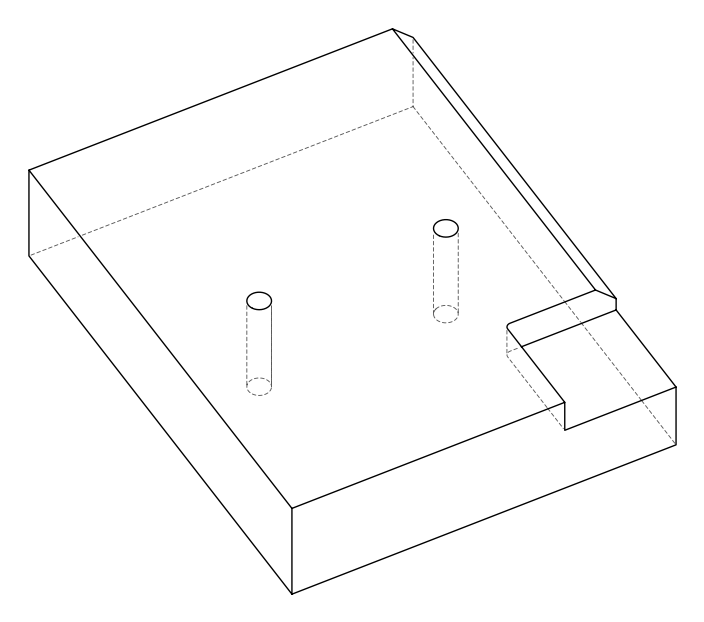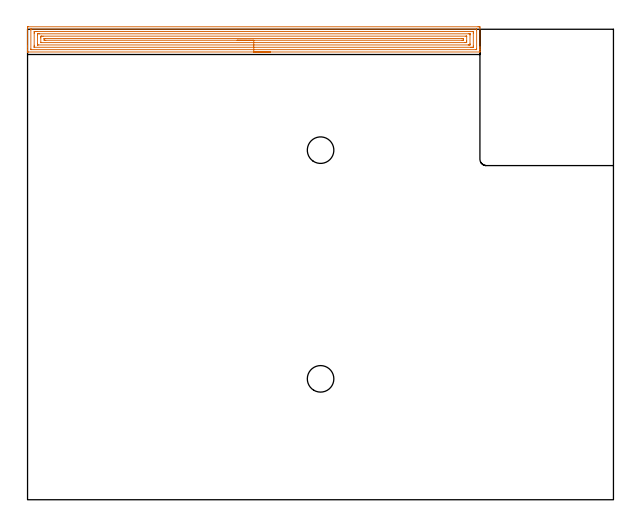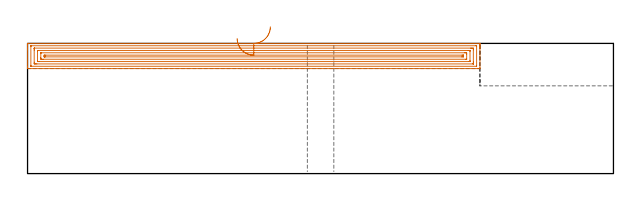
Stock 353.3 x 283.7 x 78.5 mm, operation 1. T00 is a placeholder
(PLAN: 4 operations, 2 tool changes, 81.1 min)
(1 AREA_MILL | FG_CHAMFER_SURFACE | UGT0205_001 | 13.33 min | 32352 mm3)
(2 MILL_CORNER_NOTCH_RECTANGULAR | CORNER_NOTCH_RECTANGULAR | NXT0201_008 | Follow Part, ap 1.5, ae 75% | 67.06 min | 168495 mm3)
(3 INDEXABLE_INSERT_DRILL_THROUGH_HOLE_FROM_SOLID | STEP1HOLE | NXT0302_003 | 0.33 min | 15755 mm3)
(4 INDEXABLE_INSERT_DRILL_THROUGH_HOLE_FROM_SOLID_1 | STEP1HOLE_1 | NXT0302_003 | 0.33 min | 15751 mm3)
(TOOL UGT0205_001 | Chamfer Mill 20 x 3 x 45 deg. | D20 FL50 Z2)
(TOOL NXT0201_008 | ENDMILL 6mm [2P460-0600-NA 1630] | D6 FL26 Z6)
(TOOL NXT0302_003 | Index. Insert Drill 16mm [880-D1600L20-05] | D16 PA176 FL80 Z2)
(OP 1 AREA_MILL)
G17 G21 G94 G90
T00 M6
G54
G17 G0 G90 X146.4 Y270. S1061 M3
G43 Z88.5 H0
G94 G1 X146.362 Z87.628 F250.
X146.248 Z86.763
X146.059 Z85.912
X145.797 Z85.08
X145.463 Z84.274
X145.06 Z83.5
X144.591 Z82.764
X144.06 Z82.072
X143.471 Z81.429
X142.828 Z80.839
X142.136 Z80.308
X141.4 Z79.839
X140.626 Z79.437
X139.82 Z79.103
X138.988 Z78.84
X138.136 Z78.652
X137.271 Z78.538
X136.4 Z78.5
X0.617 Y270.001 Z78.499
X0.171 Y270.002 Z78.498
X0.097 Y270. Z78.496
X0.008 Y270.009 Z78.482
X0.003 Y270.017 Z78.473
X0. Y270.027 Z78.464
Y270.387 Z78.112
Y270.722 Z77.778
Y271.399 Z77.096
Y272.623 Z75.873
Y273.171 Z75.324
Y273.783 Z74.712
Y284.075 Z64.422
X0.004 Y284.687 Z63.811
X0.009 Y285.192 Z63.306
X0.105 Y285.195 Z63.303
X0.617 Y285.2 Z63.3
X271.665
X272.183 Y285.199 Z63.301
X272.695 Y285.195 Z63.303
X272.792 Y285.192 Z63.306
X272.8 Y284.687 Z63.811
Y273.171 Z75.324
Y272.624 Z75.873
Y272.285 Z76.211
Y271.738 Z76.759
Y271.399 Z77.096
Y270.722 Z77.778
Y270.392 Z78.107
X272.793 Y270.026 Z78.466
X272.79 Y270.003 Z78.488
X272.629 Y270. Z78.5
X136.4
Y271.414 Z77.086
X2.182 Y271.415 Z77.085
X2.079 Y271.417 Z77.083
X2.028 Y271.419 Z77.081
X2.011 Y271.421 Z77.079
X2.009 Y271.437 Z77.063
X2.004 Y271.548 Z76.952
X2. Y271.799 Z76.701
X2.001 Y283.315 Z65.185
X2.006 Y283.716 Z64.784
X2.01 Y283.769 Z64.731
X2.014 Y283.78 Z64.72
X2.021 Y283.781 Z64.719
X2.075 Y283.784 Z64.716
X2.185 Y283.785 Z64.715
X2.404 Y283.786 Z64.714
X270.618 Y283.785 Z64.715
X270.722 Y283.784 Z64.716
X270.772 Y283.781 Z64.719
X270.79 Y283.779 Z64.721
X270.792 Y283.763 Z64.737
X270.796 Y283.652 Z64.848
X270.8 Y283.401 Z65.099
X270.799 Y271.885 Z76.615
X270.794 Y271.484 Z77.016
X270.79 Y271.431 Z77.069
X270.786 Y271.42 Z77.08
X270.779 Y271.418 Z77.082
X270.725 Y271.416 Z77.084
X270.615 Y271.415 Z77.085
X270.396 Y271.414 Z77.086
X136.4
Y272.829 Z75.671
X4.191 Y272.83 Z75.67
X4.076 Y272.831 Z75.669
X4.035 Y272.833 Z75.667
X4.018 Y272.835 Z75.665
X4.01 Y272.857 Z75.643
X4.005 Y272.982 Z75.518
X4.002 Y273.171 Z75.329
X4. Y273.36 Z75.14
Y274.057 Z74.443
Y281.332 Z67.168
X4.005 Y282.029 Z66.471
X4.009 Y282.209 Z66.291
X4.027 Y282.365 Z66.135
X4.191 Y282.367 Z66.134
X4.74 Y282.37 Z66.13
X5.084 Y282.371 Z66.129
X5.632 Y282.372 Z66.128
X268.609 Y282.371 Z66.129
X268.724 Y282.37 Z66.13
X268.765 Y282.367 Z66.133
X268.782 Y282.366 Z66.134
X268.79 Y282.343 Z66.157
X268.795 Y282.218 Z66.282
X268.798 Y282.029 Z66.471
X268.8 Y281.84 Z66.66
Y281.143 Z67.357
Y273.868 Z74.632
X268.795 Y273.171 Z75.329
X268.791 Y272.991 Z75.509
X268.773 Y272.835 Z75.665
X268.609 Y272.833 Z75.667
X268.06 Y272.83 Z75.67
X267.716 Y272.829 Z75.671
X267.168 Y272.828 Z75.672
X136.4 Y272.829 Z75.671
Y274.243 Z74.257
X6.682
X6.107 Y274.247 Z74.253
X6.045 Y274.249 Z74.251
X6.01 Y274.251 Z74.249
X6.008 Y274.297 Z74.203
X6.004 Y274.505 Z73.995
X6. Y274.92 Z73.58
Y280.258 Z68.242
X6.004 Y280.689 Z67.811
X6.009 Y280.905 Z67.595
X6.012 Y280.951 Z67.549
X6.065 Y280.953 Z67.547
X6.167 Y280.955 Z67.545
X6.871 Y280.957 Z67.543
X7.058
X266.117
X266.693 Y280.954 Z67.546
X266.755 Y280.952 Z67.548
X266.79 Y280.949 Z67.551
X266.792 Y280.903 Z67.597
X266.796 Y280.695 Z67.805
X266.8 Y280.28 Z68.22
Y274.942 Z73.558
X266.795 Y274.511 Z73.989
X266.791 Y274.295 Z74.205
X266.788 Y274.249 Z74.251
X266.735 Y274.247 Z74.253
X266.633 Y274.245 Z74.255
X265.929 Y274.243 Z74.257
X265.742
X136.4
Y275.657 Z72.843
X8.485 Y275.658 Z72.842
X8.14 Y275.662 Z72.838
X8.043 Y275.664 Z72.836
X8.009 Y275.668 Z72.832
X8.007 Y275.679 Z72.821
X8.003 Y275.735 Z72.765
X8.001 Y275.828 Z72.672
X8. Y278.486 Z70.014
X8.001 Y279.136 Z69.364
X8.006 Y279.372 Z69.128
X8.01 Y279.528 Z68.972
X8.312 Y279.537 Z68.963
X8.486 Y279.541 Z68.959
X8.657 Y279.542 Z68.958
X9.378 Y279.543 Z68.957
X264.316 Y279.542 Z68.958
X264.661 Y279.539 Z68.961
X264.759 Y279.536 Z68.964
X264.791 Y279.532 Z68.968
X264.793 Y279.521 Z68.979
X264.797 Y279.465 Z69.035
X264.799 Y279.372 Z69.128
X264.8 Y276.714 Z71.786
X264.799 Y276.064 Z72.436
X264.794 Y275.828 Z72.672
X264.79 Y275.672 Z72.828
X264.488 Y275.663 Z72.837
X264.314 Y275.659 Z72.841
X264.143 Y275.658 Z72.842
X263.422 Y275.657 Z72.843
X136.4
Y277.071 Z71.429
X10.976 Y277.072 Z71.428
X10.444 Y277.075 Z71.425
X10.076 Y277.079 Z71.421
X10.01 Y277.085 Z71.415
X10.004 Y277.15 Z71.35
X10.002 Y277.6 Z70.9
X10.004 Y278.036 Z70.464
X10.01 Y278.102 Z70.398
X10.018 Y278.122 Z70.378
X10.045 Y278.124 Z70.376
X10.177 Y278.127 Z70.373
X10.444 Y278.128 Z70.372
X10.804 Y278.129 Z70.371
X261.823 Y278.128 Z70.372
X262.356 Y278.125 Z70.375
X262.723 Y278.122 Z70.378
X262.79 Y278.115 Z70.385
X262.796 Y278.05 Z70.45
X262.798 Y277.6 Z70.9
X262.796 Y277.164 Z71.336
X262.79 Y277.098 Z71.402
X262.782 Y277.078 Z71.422
X262.755 Y277.076 Z71.424
X262.623 Y277.073 Z71.427
X262.356 Y277.072 Z71.428
X261.996 Y277.071 Z71.429
X136.4
X135.528 Z71.467
X134.663 Z71.581
X133.812 Z71.769
X132.98 Z72.032
X132.174 Z72.366
X131.4 Z72.768
X130.664 Z73.237
X129.972 Z73.768
X129.329 Z74.358
X128.739 Z75.001
X128.208 Z75.693
X127.74 Z76.429
X127.337 Z77.202
X127.003 Z78.008
X126.741 Z78.84
X126.552 Z79.692
X126.438 Z80.557
X126.4 Z81.429
G0 Z88.5
M5
M2
